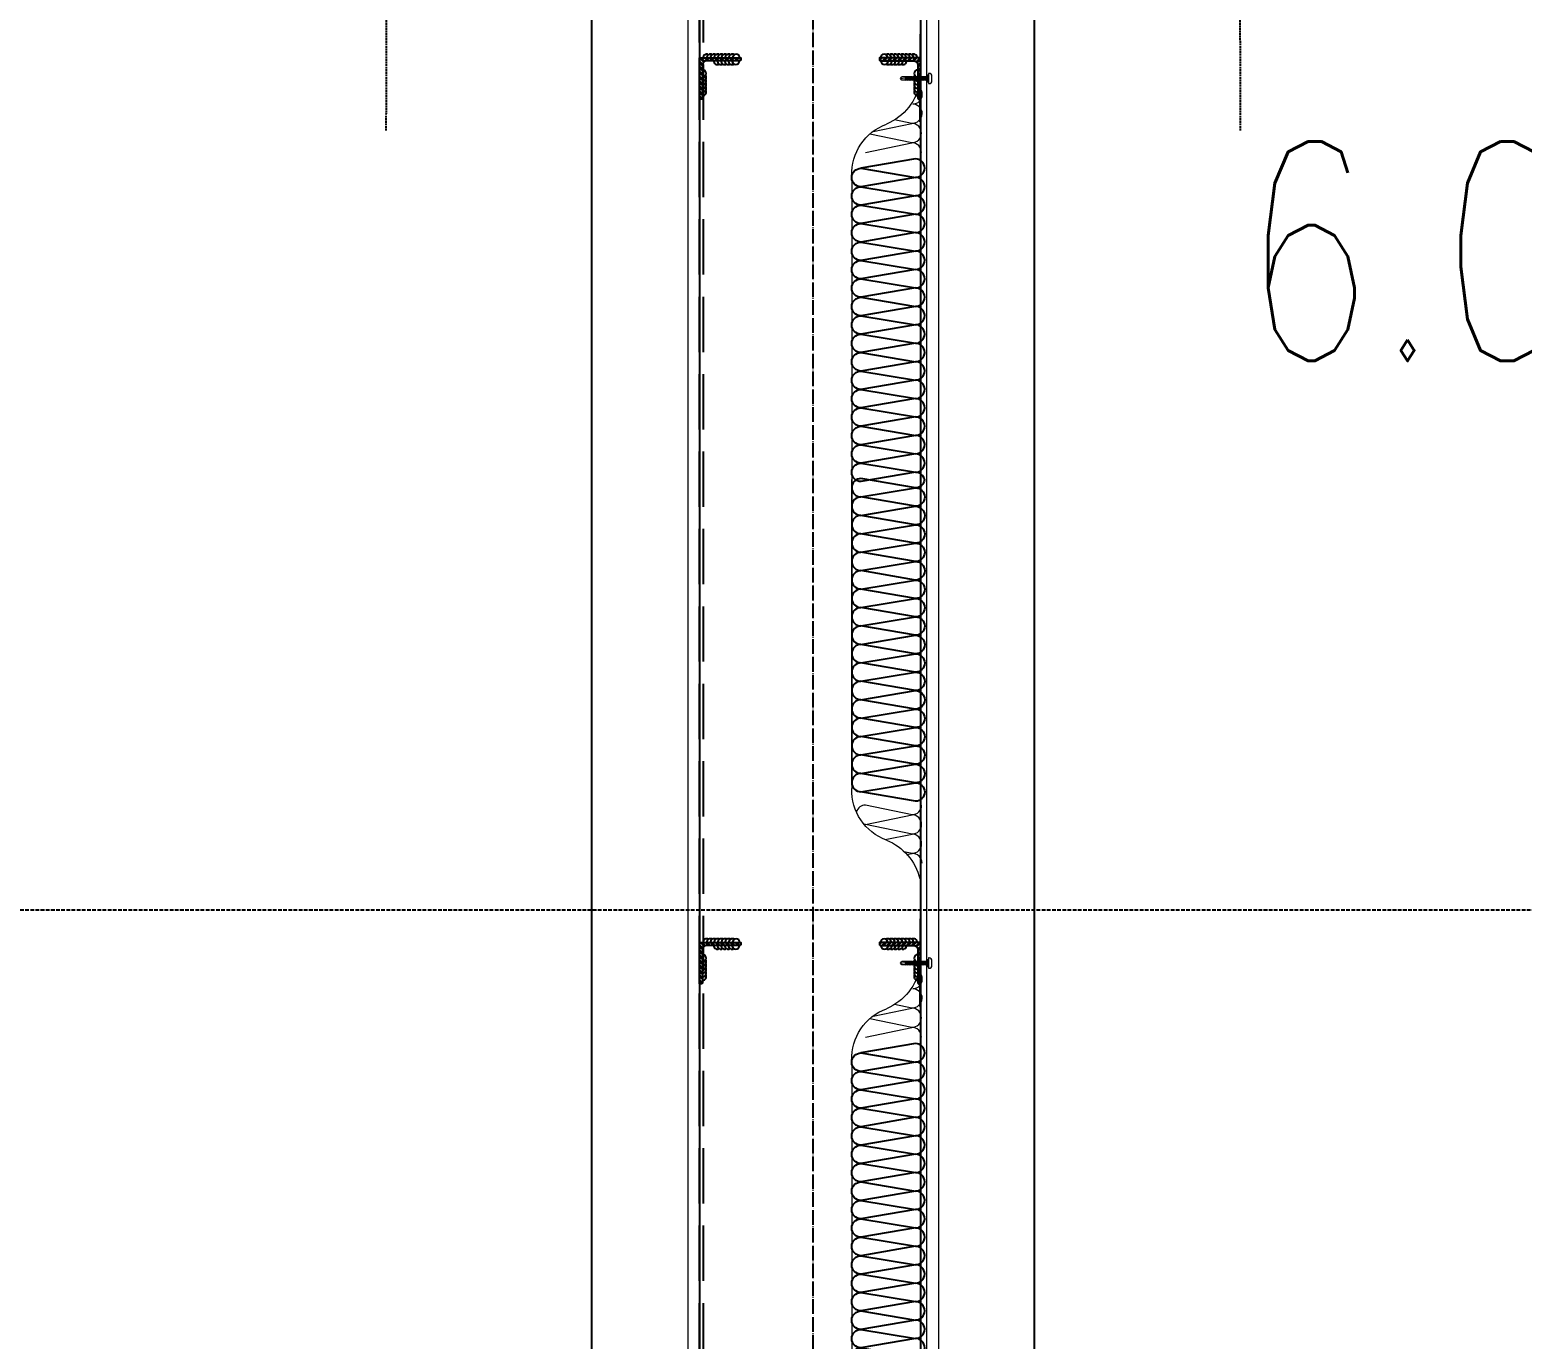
# Model space of a CAD drawing. Extents: x -1899985 to 1774885, y 556286 to 2175695.
# Drawn here: x -1753673 to -1751649, y 572175 to 573952 of the extents above; entities that cross this region are included whole.
import ezdxf

# ---------------------------------------------------------------- set-up
doc = ezdxf.new("R2010")
doc.units = 0
doc.header["$LTSCALE"] = 10
doc.header["$MEASUREMENT"] = 0
for name, pattern in [('20剖面图$0$__DASH', [0.35, 0.25, -0.1]), ('20剖面图$0$DASH', [0.35, 0.25, -0.1]), ('20剖面图$0$DOTE', [2.42, 2, -0.2, 0.02, -0.2]), ('20剖面图$0$ZN-DASH', [0.35, 0.25, -0.1])]:
    doc.linetypes.add(name, pattern=pattern)
for name, color, linetype in [('20剖面图$0$!ZN1-填充-8', 8, 'Continuous'), ('20剖面图$0$!ZN4-焊缝-8', 8, 'Continuous'), ('20剖面图$0$!ZN5-钢材投影-40', 40, 'Continuous'), ('20剖面图$0$!ZN5-钢材断面-2', 2, 'Continuous'), ('20剖面图$0$!ZN6-虚线-8', 8, '20剖面图$0$ZN-DASH'), ('20剖面图$0$A-AXIS-DOTE', 14, '20剖面图$0$DOTE'), ('20剖面图$0$A-LIN-V', 9, 'Continuous'), ('20剖面图$0$COLUMN', 9, 'Continuous'), ('20剖面图$0$Fill', 8, 'Continuous'), ('20剖面图$0$PUB_TEXT', 7, 'Continuous'), ('A-LIN-V', 9, 'Continuous')]:
    doc.layers.add(name, color=color, linetype=linetype)
doc.layers.add('20剖面图$0$0_INSULATION', color=252, linetype='Continuous', lineweight=9, transparency=0.2)
doc.layers.add('20剖面图$0$0_SCREW RIVET', color=4, linetype='Continuous', lineweight=15)
doc.layers.add('20剖面图$0$彩钢板', color=6, linetype='Continuous', lineweight=15)
doc.styles.add('20剖面图$0$_TCH_DIM', font='SIMPLEX', dxfattribs={"bigfont": 'GBCBIG'})

# ---------------------------------------------------------------- blocks, each defined once
blk = doc.blocks.new('20剖面图$0$G$C845E5159')
at = {"layer": '20剖面图$0$COLUMN'}
for points in [[(300, 700), (300, -11000), (-300, -11000), (-300, 700), (300, 700)], [(16800, 700), (16800, -11000), (16200, -11000), (16200, 700), (16800, 700)]]:
    blk.add_lwpolyline(points, dxfattribs=at)
blk = doc.blocks.new('20剖面图$0$3243243')
at = {"color": 6, "linetype": '20剖面图$0$DASH'}
blk.add_line((1562425.4, 577182.5), (1562434.8, 573190), dxfattribs=at)
blk = doc.blocks.new('20剖面图$0$b234swerwr')
at = {"layer": '20剖面图$0$A-LIN-V'}
blk.add_blockref('20剖面图$0$3243243', (-3140460.8, 0), dxfattribs=at)
at = {"layer": '20剖面图$0$A-LIN-V', "xscale": -1}
blk.add_blockref('20剖面图$0$3243243', (-250, 0), dxfattribs=at)
blk = doc.blocks.new('20剖面图$0$ZN-角钢56X56X4')
at = {"layer": '20剖面图$0$!ZN1-填充-8'}
h = blk.add_hatch(dxfattribs=at)
h.set_pattern_fill('ANSI32', color=256, scale=0.5, style=0)
h.set_pattern_definition([(45, (0, 0), (-3.3676, 3.3676), []), (45, (2.245, 0), (-3.3676, 3.3676), [])])
edge = h.paths.add_edge_path()
edge.add_line((0, 0), (0, 56))
edge.add_line((0, 56), (2.7, 56))
edge.add_arc((2.7, 54.7), 1.33, 360, 450, ccw=False)
edge.add_line((4, 54.7), (4, 10))
edge.add_arc((10, 10), 6, 180, 270)
edge.add_line((10, 4), (54.7, 4))
edge.add_arc((54.7, 2.7), 1.33, 360, 450, ccw=False)
edge.add_line((56, 2.7), (56, 0))
edge.add_line((56, 0), (0, 0))
at = {"layer": '20剖面图$0$!ZN5-钢材断面-2'}
blk.add_lwpolyline([(0, 0), (0, 56), (2.7, 56, -0.414214), (4, 54.7), (4, 10, 0.414214), (10, 4), (54.7, 4, -0.414214), (56, 2.7), (56, 0), (0, 0)], format="xyb", dxfattribs=at)
blk = doc.blocks.new('20剖面图$0$2342432')
at = {"layer": '20剖面图$0$0_INSULATION'}
for p, q in [((-1752476.2, 571392.5), (-1752487.1, 571390.2)), ((-1752483.5, 571394), (-1752476.2, 571392.5)), ((-1752512.6, 571373.8), (-1752476.2, 571366.3)), ((-1752476.2, 571366.3), (-1752539.3, 571353.2)), ((-1752539.3, 571353.2), (-1752476.2, 571340.1)), ((-1752476.2, 571340.1), (-1752539.3, 571326.9)), ((-1752557.8, 570885.5), (-1752557.8, 571304.5)), ((-1752557.8, 571298.9), (-1752557.8, 570885.5)), ((-1752557.8, 570473.3), (-1752557.8, 570885.5)), ((-1752539.4, 570441.6), (-1752476.3, 570428.5)), ((-1752476.3, 570428.5), (-1752533.3, 570416.7)), ((-1752529.1, 570413.2), (-1752476.3, 570402.3)), ((-1752476.3, 570402.3), (-1752499.8, 570397.4))]:
    blk.add_line(p, q, dxfattribs=at)
for centre, radius, start, end in [((-1752539.4, 571444.7), 75.8, 292.1666, 346.2521), ((-1752485.9, 571307), 72, 110.2875, 181.9554), ((-1752485.9, 570470.8), 72, 178.0446, 249.7125), ((-1752541, 570332.4), 77, 9.828, 66.9693)]:
    blk.add_arc(centre, radius, start, end, dxfattribs=at)
at = {"layer": '20剖面图$0$0_INSULATION', "extrusion": (0, 0, -1)}
for centre, major_axis, ratio, start_param, end_param in [((-1752475.5, 571405.9), (-8.4, -10.7), 0.960759, 4.08278, 5.653576), ((-1752476.2, 571379.4), (0, 13.1), 0.988253, 0, 1.570796), ((-1752476.2, 571379.4), (0, 13.1), 0.988253, 1.570796, 3.141593), ((-1752539.3, 571340.1), (0, 13.1), 0.988253, 6.139662, 6.283185), ((-1752539.3, 571366.3), (0, 13.1), 0.988253, 3.141593, 3.269368), ((-1752476.2, 571353.2), (0, 13.1), 0.988253, 0, 1.570796), ((-1752476.2, 571353.2), (0, 13.1), 0.988253, 1.570796, 3.141593), ((-1752539.3, 571340.1), (0, 13.1), 0.988253, 3.141593, 4.407145), ((-1752476.2, 571327), (0, 13.1), 0.988253, 0, 1.570796), ((-1752476.3, 570441.6), (0, 13.1), 0.988253, 1.570796, 3.141593), ((-1752476.3, 570415.4), (0, 13.1), 0.988253, 0, 1.570796), ((-1752476.3, 570415.4), (0, 13.1), 0.988253, 1.570796, 3.141593), ((-1752475.5, 570388.9), (-8.4, 10.6), 0.960747, 0.629655, 2.200451), ((-1752475.3, 570389.2), (0, 13.1), 0.988253, 1.570796, 3.141593), ((-1752475.3, 570363), (0, 13.1), 0.988253, 0, 1.570796), ((-1752475.3, 570363), (0, 13.1), 0.988253, 1.570796, 2.416555)]:
    blk.add_ellipse(centre, major_axis=major_axis, ratio=ratio, start_param=start_param, end_param=end_param, dxfattribs=at)
at = {"layer": '20剖面图$0$Fill'}
for points in [[(-1752459.1, 570885.5, 0.385563), (-1752471.5, 570896.7), (-1752545.5, 570884, -1), (-1752545.5, 570909), (-1752471.5, 570896.7, 1), (-1752471.5, 570921.7), (-1752545.5, 570909, -1), (-1752545.5, 570934), (-1752471.5, 570921.7, 1), (-1752471.5, 570946.7), (-1752545.5, 570934, -1), (-1752545.5, 570959), (-1752471.5, 570946.7, 1), (-1752471.5, 570971.7), (-1752545.5, 570959, -1), (-1752545.5, 570984), (-1752471.5, 570971.7, 1), (-1752471.5, 570996.7), (-1752545.5, 570984, -1), (-1752545.5, 571009), (-1752471.5, 570996.7, 1), (-1752471.5, 571021.7), (-1752545.5, 571009, -1), (-1752545.5, 571034), (-1752471.5, 571021.7, 1), (-1752471.5, 571046.7), (-1752545.5, 571034, -1), (-1752545.5, 571059), (-1752471.5, 571046.7, 1), (-1752471.5, 571071.7), (-1752545.5, 571059, -1), (-1752545.5, 571084), (-1752471.5, 571071.7, 1), (-1752471.5, 571096.7), (-1752545.5, 571084, -1), (-1752545.5, 571109), (-1752471.5, 571096.7, 1), (-1752471.5, 571121.7), (-1752545.5, 571109, -1), (-1752545.5, 571134), (-1752471.5, 571121.7, 1), (-1752471.5, 571146.7), (-1752545.5, 571134, -1), (-1752545.5, 571159), (-1752471.5, 571146.7, 1), (-1752471.5, 571171.7), (-1752545.5, 571159, -1), (-1752545.5, 571184), (-1752471.5, 571171.7, 1), (-1752471.5, 571196.7), (-1752545.5, 571184, -1), (-1752545.5, 571209), (-1752471.5, 571196.7, 1), (-1752471.5, 571221.7), (-1752545.5, 571209, -1), (-1752545.5, 571234), (-1752471.5, 571221.7, 1), (-1752471.5, 571246.7), (-1752545.5, 571234, -1), (-1752545.5, 571259), (-1752471.5, 571246.7, 1), (-1752471.5, 571271.7), (-1752545.5, 571259, -1), (-1752545.5, 571284), (-1752471.5, 571271.7, 1), (-1752471.5, 571296.7), (-1752545.5, 571284, -1), (-1752545.5, 571309), (-1752471.5, 571296.7, 1), (-1752471.5, 571321.7), (-1752545.5, 571309)], [(-1752459.3, 570885.5, -0.355547), (-1752471.5, 570875.5), (-1752545.5, 570888.2, 1), (-1752545.5, 570863.2), (-1752471.5, 570875.5, -1), (-1752471.5, 570850.5), (-1752545.5, 570863.2, 1), (-1752545.5, 570838.2), (-1752471.5, 570850.5, -1), (-1752471.5, 570825.5), (-1752545.5, 570838.2, 1), (-1752545.5, 570813.2), (-1752471.5, 570825.5, -1), (-1752471.5, 570800.5), (-1752545.5, 570813.2, 1), (-1752545.5, 570788.2), (-1752471.5, 570800.5, -1), (-1752471.5, 570775.5), (-1752545.5, 570788.2, 1), (-1752545.5, 570763.2), (-1752471.5, 570775.5, -1), (-1752471.5, 570750.5), (-1752545.5, 570763.2, 1), (-1752545.5, 570738.2), (-1752471.5, 570750.5, -1), (-1752471.5, 570725.5), (-1752545.5, 570738.2, 1), (-1752545.5, 570713.2), (-1752471.5, 570725.5, -1), (-1752471.5, 570700.5), (-1752545.5, 570713.2, 1), (-1752545.5, 570688.2), (-1752471.5, 570700.5, -1), (-1752471.5, 570675.5), (-1752545.5, 570688.2, 1), (-1752545.5, 570663.2), (-1752471.5, 570675.5, -1), (-1752471.5, 570650.5), (-1752545.5, 570663.2, 1), (-1752545.5, 570638.2), (-1752471.5, 570650.5, -1), (-1752471.5, 570625.5), (-1752545.5, 570638.2, 1), (-1752545.5, 570613.2), (-1752471.5, 570625.5, -1), (-1752471.5, 570600.5), (-1752545.5, 570613.2, 1), (-1752545.5, 570588.2), (-1752471.5, 570600.5, -1), (-1752471.5, 570575.5), (-1752545.5, 570588.2, 1), (-1752545.5, 570563.2), (-1752471.5, 570575.5, -1), (-1752471.5, 570550.5), (-1752545.5, 570563.2, 1), (-1752545.5, 570538.2), (-1752471.5, 570550.5, -1), (-1752471.5, 570525.5), (-1752545.5, 570538.2, 1), (-1752545.5, 570513.2), (-1752471.5, 570525.5, -1), (-1752471.5, 570500.5), (-1752545.5, 570513.2, 1), (-1752545.5, 570488.2), (-1752471.5, 570500.5, -1), (-1752471.5, 570475.5), (-1752545.5, 570488.2, 1), (-1752545.5, 570463.2), (-1752471.5, 570475.5, -1), (-1752471.5, 570450.5), (-1752545.5, 570463.2)]]:
    blk.add_lwpolyline(points, format="xyb", dxfattribs=at)
blk = doc.blocks.new('20剖面图$0$53456465')
at = {"layer": '20剖面图$0$!ZN4-焊缝-8', "color": 8, "ltscale": 20}
for centre, start, end in [((-1752704.7, 574132.7), 60, 180), ((-1752699.7, 574132.7), 60, 180), ((-1752699.7, 574132.7), 120, 180), ((-1752694.7, 574132.7), 60, 180), ((-1752694.7, 574132.7), 120, 180), ((-1752690.3, 574128.7), 180, 300), ((-1752689.7, 574132.7), 60, 180), ((-1752689.7, 574132.7), 120, 180), ((-1752685.3, 574128.7), 180, 300), ((-1752685.3, 574128.7), 180, 240), ((-1752684.7, 574132.7), 60, 180), ((-1752684.7, 574132.7), 120, 180), ((-1752680.3, 574128.7), 180, 240), ((-1752680.3, 574128.7), 180, 300), ((-1752679.7, 574132.7), 60, 180), ((-1752679.7, 574132.7), 120, 180), ((-1752675.3, 574128.7), 180, 300), ((-1752675.3, 574128.7), 180, 240), ((-1752674.7, 574132.7), 60, 180), ((-1752674.7, 574132.7), 120, 180), ((-1752670.3, 574128.7), 180, 300), ((-1752670.3, 574128.7), 180, 240), ((-1752669.7, 574132.7), 60, 180), ((-1752669.7, 574132.7), 120, 180), ((-1752665.3, 574128.7), 180, 0), ((-1752665.3, 574128.7), 180, 240), ((-1752664.7, 574132.7), 0, 180), ((-1752664.7, 574132.7), 120, 180), ((-1752464.1, 574132.7), 0, 180), ((-1752463.5, 574128.7), 180, 0), ((-1752459.1, 574132.7), 0, 120), ((-1752464.1, 574132.7), 0, 60), ((-1752463.5, 574128.7), 300, 0), ((-1752458.5, 574128.7), 240, 0), ((-1752454.1, 574132.7), 0, 120), ((-1752459.1, 574132.7), 0, 60), ((-1752458.5, 574128.7), 300, 0), ((-1752453.5, 574128.7), 240, 0), ((-1752449.1, 574132.7), 0, 120), ((-1752454.1, 574132.7), 0, 60), ((-1752453.5, 574128.7), 300, 0), ((-1752448.5, 574128.7), 240, 0), ((-1752444.1, 574132.7), 0, 120), ((-1752449.1, 574132.7), 0, 60), ((-1752448.5, 574128.7), 300, 0), ((-1752443.5, 574128.7), 240, 0), ((-1752439.1, 574132.7), 0, 120), ((-1752444.1, 574132.7), 0, 60), ((-1752443.5, 574128.7), 300, 0), ((-1752438.5, 574128.7), 240, 0), ((-1752434.1, 574132.7), 0, 120), ((-1752439.1, 574132.7), 0, 60), ((-1752429.1, 574132.7), 0, 120), ((-1752434.1, 574132.7), 0, 60), ((-1752424.1, 574132.7), 0, 120), ((-1752429.1, 574132.7), 0, 60), ((-1752710.4, 574111.5), 270, 90), ((-1752710.4, 574111.5), 270, 330), ((-1752710.4, 574106.5), 270, 30), ((-1752710.4, 574106.5), 270, 330), ((-1752710.4, 574101.5), 270, 30), ((-1752418.4, 574111.5), 90, 270), ((-1752418.4, 574106.5), 150, 270), ((-1752418.4, 574101.5), 150, 270), ((-1752418.4, 574111.5), 210, 270), ((-1752418.4, 574106.5), 210, 270), ((-1752710.4, 574101.5), 270, 330), ((-1752710.4, 574096.5), 270, 30), ((-1752710.4, 574096.5), 270, 330), ((-1752710.4, 574091.5), 270, 30), ((-1752710.4, 574091.5), 270, 330), ((-1752710.4, 574086.5), 270, 30), ((-1752418.4, 574096.5), 150, 270), ((-1752418.4, 574091.5), 150, 270), ((-1752418.4, 574086.5), 150, 270), ((-1752418.4, 574101.5), 210, 270), ((-1752418.4, 574096.5), 210, 270), ((-1752418.4, 574091.5), 210, 270), ((-1752704.7, 572932.7), 60, 180), ((-1752699.7, 572932.7), 60, 180), ((-1752699.7, 572932.7), 120, 180), ((-1752694.7, 572932.7), 60, 180), ((-1752694.7, 572932.7), 120, 180), ((-1752690.3, 572928.7), 180, 300), ((-1752689.7, 572932.7), 60, 180), ((-1752689.7, 572932.7), 120, 180), ((-1752685.3, 572928.7), 180, 300), ((-1752685.3, 572928.7), 180, 240), ((-1752684.7, 572932.7), 60, 180), ((-1752684.7, 572932.7), 120, 180), ((-1752680.3, 572928.7), 180, 300), ((-1752680.3, 572928.7), 180, 240), ((-1752679.7, 572932.7), 60, 180), ((-1752679.7, 572932.7), 120, 180), ((-1752675.3, 572928.7), 180, 300), ((-1752675.3, 572928.7), 180, 240), ((-1752674.7, 572932.7), 60, 180), ((-1752674.7, 572932.7), 120, 180), ((-1752670.3, 572928.7), 180, 300), ((-1752670.3, 572928.7), 180, 240), ((-1752669.7, 572932.7), 60, 180), ((-1752669.7, 572932.7), 120, 180), ((-1752665.3, 572928.7), 180, 0), ((-1752665.3, 572928.7), 180, 240), ((-1752664.7, 572932.7), 0, 180), ((-1752664.7, 572932.7), 120, 180), ((-1752464.1, 572932.7), 0, 180), ((-1752463.5, 572928.7), 180, 0), ((-1752459.1, 572932.7), 0, 120), ((-1752464.1, 572932.7), 0, 60), ((-1752463.5, 572928.7), 300, 0), ((-1752458.5, 572928.7), 240, 0), ((-1752454.1, 572932.7), 0, 120), ((-1752459.1, 572932.7), 0, 60), ((-1752458.5, 572928.7), 300, 0), ((-1752453.5, 572928.7), 240, 0), ((-1752449.1, 572932.7), 0, 120), ((-1752454.1, 572932.7), 0, 60), ((-1752453.5, 572928.7), 300, 0), ((-1752448.5, 572928.7), 240, 0), ((-1752444.1, 572932.7), 0, 120), ((-1752449.1, 572932.7), 0, 60), ((-1752448.5, 572928.7), 300, 0), ((-1752443.5, 572928.7), 240, 0), ((-1752439.1, 572932.7), 0, 120), ((-1752444.1, 572932.7), 0, 60), ((-1752443.5, 572928.7), 300, 0), ((-1752438.5, 572928.7), 240, 0), ((-1752434.1, 572932.7), 0, 120), ((-1752439.1, 572932.7), 0, 60), ((-1752429.1, 572932.7), 0, 120), ((-1752434.1, 572932.7), 0, 60), ((-1752424.1, 572932.7), 0, 120), ((-1752429.1, 572932.7), 0, 60), ((-1752710.4, 572911.5), 270, 90), ((-1752710.4, 572911.5), 270, 330), ((-1752710.4, 572906.5), 270, 30), ((-1752418.4, 572911.5), 90, 270), ((-1752418.4, 572906.5), 150, 270), ((-1752418.4, 572911.5), 210, 270), ((-1752710.4, 572906.5), 270, 330), ((-1752710.4, 572901.5), 270, 30), ((-1752710.4, 572901.5), 270, 330), ((-1752710.4, 572896.5), 270, 30), ((-1752710.4, 572896.5), 270, 330), ((-1752710.4, 572891.5), 270, 30), ((-1752710.4, 572891.5), 270, 330), ((-1752710.4, 572886.5), 270, 30), ((-1752418.4, 572901.5), 150, 270), ((-1752418.4, 572896.5), 150, 270), ((-1752418.4, 572891.5), 150, 270), ((-1752418.4, 572886.5), 150, 270), ((-1752418.4, 572906.5), 210, 270), ((-1752418.4, 572901.5), 210, 270), ((-1752418.4, 572896.5), 210, 270), ((-1752418.4, 572891.5), 210, 270)]:
    blk.add_arc(centre, 5, start, end, dxfattribs=at)
at = {"layer": '20剖面图$0$!ZN5-钢材投影-40'}
for p, q in [((-1752714.4, 578848.7), (-1752714.4, 572304.7)), ((-1752414.4, 572304.7), (-1752414.4, 578848.7))]:
    blk.add_line(p, q, dxfattribs=at)
at = {"layer": '20剖面图$0$!ZN6-虚线-8', "ltscale": 30}
for p, q in [((-1752715, 578848.7), (-1752715, 572304.7)), ((-1752709.4, 578848.7), (-1752709.4, 572304.7))]:
    blk.add_line(p, q, dxfattribs=at)
at = {"layer": '20剖面图$0$0_INSULATION'}
for p, q in [((-1752415.8, 574045.9), (-1752415.1, 574164.8)), ((-1752415.8, 572845.9), (-1752415.1, 572964.8))]:
    blk.add_line(p, q, dxfattribs=at)
at = {"layer": '20剖面图$0$0_SCREW RIVET'}
for p, q in [((-1752441.8, 574104.7), (-1752440, 574106.9)), ((-1752440, 574102.4), (-1752441.8, 574104.7)), ((-1752434.6, 574106.9), (-1752440, 574106.9)), ((-1752435, 574102.4), (-1752440, 574102.4)), ((-1752432.8, 574102.4), (-1752434.5, 574102.4)), ((-1752432.4, 574106.9), (-1752434.1, 574106.9)), ((-1752430.6, 574102.4), (-1752432.3, 574102.4)), ((-1752430.2, 574106.9), (-1752431.9, 574106.9)), ((-1752428.4, 574102.4), (-1752430.1, 574102.4)), ((-1752428, 574106.9), (-1752429.7, 574106.9)), ((-1752426.2, 574102.4), (-1752427.9, 574102.4)), ((-1752425.8, 574106.9), (-1752427.5, 574106.9)), ((-1752423.9, 574102.4), (-1752425.7, 574102.4)), ((-1752423.6, 574106.9), (-1752425.3, 574106.9)), ((-1752421.7, 574102.4), (-1752423.4, 574102.4)), ((-1752421.3, 574106.9), (-1752423.1, 574106.9)), ((-1752419.5, 574102.4), (-1752421.2, 574102.4)), ((-1752419.1, 574106.9), (-1752420.8, 574106.9)), ((-1752417.3, 574102.4), (-1752419, 574102.4)), ((-1752416.9, 574106.9), (-1752418.6, 574106.9)), ((-1752415.1, 574102.4), (-1752416.8, 574102.4)), ((-1752414.7, 574106.9), (-1752416.4, 574106.9)), ((-1752412.9, 574102.4), (-1752414.6, 574102.4)), ((-1752412.5, 574106.9), (-1752414.2, 574106.9)), ((-1752410.7, 574102.4), (-1752412.4, 574102.4)), ((-1752410.3, 574106.9), (-1752412, 574106.9)), ((-1752408.5, 574102.4), (-1752410.2, 574102.4)), ((-1752408.1, 574106.9), (-1752409.8, 574106.9)), ((-1752405.8, 574102.4), (-1752408, 574102.4)), ((-1752405.8, 574106.9), (-1752407.6, 574106.9)), ((-1752441.8, 572904.7), (-1752440, 572906.9)), ((-1752434.6, 572906.9), (-1752440, 572906.9)), ((-1752432.4, 572906.9), (-1752434.1, 572906.9)), ((-1752430.2, 572906.9), (-1752431.9, 572906.9)), ((-1752428, 572906.9), (-1752429.7, 572906.9)), ((-1752425.8, 572906.9), (-1752427.5, 572906.9)), ((-1752423.6, 572906.9), (-1752425.3, 572906.9)), ((-1752421.3, 572906.9), (-1752423.1, 572906.9)), ((-1752419.1, 572906.9), (-1752420.8, 572906.9)), ((-1752416.9, 572906.9), (-1752418.6, 572906.9)), ((-1752414.7, 572906.9), (-1752416.4, 572906.9)), ((-1752412.5, 572906.9), (-1752414.2, 572906.9)), ((-1752410.3, 572906.9), (-1752412, 572906.9)), ((-1752408.1, 572906.9), (-1752409.8, 572906.9)), ((-1752405.8, 572906.9), (-1752407.6, 572906.9)), ((-1752440, 572902.4), (-1752441.8, 572904.7)), ((-1752435, 572902.4), (-1752440, 572902.4)), ((-1752432.8, 572902.4), (-1752434.5, 572902.4)), ((-1752430.6, 572902.4), (-1752432.3, 572902.4)), ((-1752428.4, 572902.4), (-1752430.1, 572902.4)), ((-1752426.2, 572902.4), (-1752427.9, 572902.4)), ((-1752423.9, 572902.4), (-1752425.7, 572902.4)), ((-1752421.7, 572902.4), (-1752423.4, 572902.4)), ((-1752419.5, 572902.4), (-1752421.2, 572902.4)), ((-1752417.3, 572902.4), (-1752419, 572902.4)), ((-1752415.1, 572902.4), (-1752416.8, 572902.4)), ((-1752412.9, 572902.4), (-1752414.6, 572902.4)), ((-1752410.7, 572902.4), (-1752412.4, 572902.4)), ((-1752408.5, 572902.4), (-1752410.2, 572902.4)), ((-1752405.8, 572902.4), (-1752408, 572902.4))]:
    blk.add_line(p, q, dxfattribs=at)
for points in [[(-1752441.8, 574104.7), (-1752433.2, 574106), (-1752434.6, 574106.7), (-1752434.6, 574106.6), (-1752435.1, 574106.9)], [(-1752434.2, 574105.9), (-1752434.5, 574102.4), (-1752434.8, 574101.9), (-1752435, 574102.4), (-1752434.7, 574105.8)], [(-1752434.1, 574106.4), (-1752434.1, 574106.9), (-1752434.3, 574107.4), (-1752434.6, 574106.9), (-1752434.6, 574106.6)], [(-1752441.8, 572904.7), (-1752433.2, 572906), (-1752434.6, 572906.7), (-1752434.6, 572906.6), (-1752435.1, 572906.9)], [(-1752434.2, 572905.9), (-1752434.5, 572902.4), (-1752434.8, 572901.9), (-1752435, 572902.4), (-1752434.7, 572905.8)], [(-1752434.1, 572906.4), (-1752434.1, 572906.9), (-1752434.3, 572907.4), (-1752434.6, 572906.9), (-1752434.6, 572906.6)]]:
    blk.add_lwpolyline(points, dxfattribs=at)
for points in [[(-1752432.8, 574102.4), (-1752432.4, 574106.9), (-1752432.1, 574107.4), (-1752431.9, 574106.9), (-1752432.3, 574102.4), (-1752432.6, 574101.9)], [(-1752430.6, 574102.4), (-1752430.2, 574106.9), (-1752429.9, 574107.4), (-1752429.7, 574106.9), (-1752430.1, 574102.4), (-1752430.4, 574101.9)], [(-1752428.4, 574102.4), (-1752428, 574106.9), (-1752427.7, 574107.4), (-1752427.5, 574106.9), (-1752427.9, 574102.4), (-1752428.2, 574101.9)], [(-1752426.2, 574102.4), (-1752425.8, 574106.9), (-1752425.5, 574107.4), (-1752425.3, 574106.9), (-1752425.7, 574102.4), (-1752425.9, 574101.9)], [(-1752423.9, 574102.4), (-1752423.6, 574106.9), (-1752423.3, 574107.4), (-1752423.1, 574106.9), (-1752423.4, 574102.4), (-1752423.7, 574101.9)], [(-1752421.7, 574102.4), (-1752421.3, 574106.9), (-1752421, 574107.4), (-1752420.8, 574106.9), (-1752421.2, 574102.4), (-1752421.5, 574101.9)], [(-1752419.5, 574102.4), (-1752419.1, 574106.9), (-1752418.8, 574107.4), (-1752418.6, 574106.9), (-1752419, 574102.4), (-1752419.3, 574101.9)], [(-1752417.3, 574102.4), (-1752416.9, 574106.9), (-1752416.6, 574107.4), (-1752416.4, 574106.9), (-1752416.8, 574102.4), (-1752417.1, 574101.9)], [(-1752415.1, 574102.4), (-1752414.7, 574106.9), (-1752414.4, 574107.4), (-1752414.2, 574106.9), (-1752414.6, 574102.4), (-1752414.9, 574101.9)], [(-1752412.9, 574102.4), (-1752412.5, 574106.9), (-1752412.2, 574107.4), (-1752412, 574106.9), (-1752412.4, 574102.4), (-1752412.7, 574101.9)], [(-1752410.7, 574102.4), (-1752410.3, 574106.9), (-1752410, 574107.4), (-1752409.8, 574106.9), (-1752410.2, 574102.4), (-1752410.5, 574101.9)], [(-1752408.5, 574102.4), (-1752408.1, 574106.9), (-1752407.8, 574107.4), (-1752407.6, 574106.9), (-1752408, 574102.4), (-1752408.3, 574101.9)], [(-1752403.8, 574100.2), (-1752403.8, 574109.2), (-1752405.8, 574109.2), (-1752405.8, 574100.2)], [(-1752432.8, 572902.4), (-1752432.4, 572906.9), (-1752432.1, 572907.4), (-1752431.9, 572906.9), (-1752432.3, 572902.4), (-1752432.6, 572901.9)], [(-1752430.6, 572902.4), (-1752430.2, 572906.9), (-1752429.9, 572907.4), (-1752429.7, 572906.9), (-1752430.1, 572902.4), (-1752430.4, 572901.9)], [(-1752428.4, 572902.4), (-1752428, 572906.9), (-1752427.7, 572907.4), (-1752427.5, 572906.9), (-1752427.9, 572902.4), (-1752428.2, 572901.9)], [(-1752426.2, 572902.4), (-1752425.8, 572906.9), (-1752425.5, 572907.4), (-1752425.3, 572906.9), (-1752425.7, 572902.4), (-1752425.9, 572901.9)], [(-1752423.9, 572902.4), (-1752423.6, 572906.9), (-1752423.3, 572907.4), (-1752423.1, 572906.9), (-1752423.4, 572902.4), (-1752423.7, 572901.9)], [(-1752421.7, 572902.4), (-1752421.3, 572906.9), (-1752421, 572907.4), (-1752420.8, 572906.9), (-1752421.2, 572902.4), (-1752421.5, 572901.9)], [(-1752419.5, 572902.4), (-1752419.1, 572906.9), (-1752418.8, 572907.4), (-1752418.6, 572906.9), (-1752419, 572902.4), (-1752419.3, 572901.9)], [(-1752417.3, 572902.4), (-1752416.9, 572906.9), (-1752416.6, 572907.4), (-1752416.4, 572906.9), (-1752416.8, 572902.4), (-1752417.1, 572901.9)], [(-1752415.1, 572902.4), (-1752414.7, 572906.9), (-1752414.4, 572907.4), (-1752414.2, 572906.9), (-1752414.6, 572902.4), (-1752414.9, 572901.9)], [(-1752412.9, 572902.4), (-1752412.5, 572906.9), (-1752412.2, 572907.4), (-1752412, 572906.9), (-1752412.4, 572902.4), (-1752412.7, 572901.9)], [(-1752410.7, 572902.4), (-1752410.3, 572906.9), (-1752410, 572907.4), (-1752409.8, 572906.9), (-1752410.2, 572902.4), (-1752410.5, 572901.9)], [(-1752408.5, 572902.4), (-1752408.1, 572906.9), (-1752407.8, 572907.4), (-1752407.6, 572906.9), (-1752408, 572902.4), (-1752408.3, 572901.9)], [(-1752403.8, 572900.2), (-1752403.8, 572909.2), (-1752405.8, 572909.2), (-1752405.8, 572900.2)]]:
    blk.add_lwpolyline(points, close=True, dxfattribs=at)
for points in [[(-1752403.1, 574097.7, 0.414214), (-1752399.1, 574101.7), (-1752399.1, 574107.7, 0.414214), (-1752403.1, 574111.7), (-1752403, 574111.7), (-1752403.8, 574111.7), (-1752403.8, 574097.7), (-1752403, 574097.7)], [(-1752403.1, 572897.7, 0.414214), (-1752399.1, 572901.7), (-1752399.1, 572907.7, 0.414214), (-1752403.1, 572911.7), (-1752403, 572911.7), (-1752403.8, 572911.7), (-1752403.8, 572897.7), (-1752403, 572897.7)]]:
    blk.add_lwpolyline(points, format="xyb", close=True, dxfattribs=at)
at = {"layer": '20剖面图$0$彩钢板'}
for p, q in [((-1752730.4, 578848.7), (-1752730.4, 572304.7)), ((-1752714.4, 578848.7), (-1752714.4, 572304.7)), ((-1752406.4, 578848.7), (-1752406.4, 572304.7)), ((-1752390.4, 578848.7), (-1752390.4, 572304.7))]:
    blk.add_line(p, q, dxfattribs=at)
at = {"layer": '20剖面图$0$!ZN5-钢材断面-2', "extrusion": (0, 0, -1), "xscale": -1.000000000000001, "zscale": -1.000000000000001, "rotation": 90}
for p in [(1752714.4, 574132.7), (1752714.4, 572932.7)]:
    blk.add_blockref('20剖面图$0$ZN-角钢56X56X4', p, dxfattribs=at)
at = {"layer": '20剖面图$0$!ZN5-钢材断面-2', "extrusion": (0, 0, -1), "zscale": -1, "rotation": 270}
for p in [(1752414.4, 574132.7), (1752414.4, 572932.7)]:
    blk.add_blockref('20剖面图$0$ZN-角钢56X56X4', p, dxfattribs=at)
at = {"layer": '20剖面图$0$A-LIN-V', "xscale": -1, "rotation": 180}
for p in [(50, 1144446.1), (50, 1143246.1)]:
    blk.add_blockref('20剖面图$0$2342432', p, dxfattribs=at)
at = {"layer": '20剖面图$0$PUB_TEXT', "style": '20剖面图$0$_TCH_DIM', "width": 0.705882}
blk.add_text('6.000', height=297.5, dxfattribs=at).set_placement((-1751978.9, 573721.7))
blk = doc.blocks.new('20剖面图')
at = {"layer": '20剖面图$0$A-AXIS-DOTE'}
blk.add_line((-1752610.4, 562650.6), (-1752610.4, 586495.8), dxfattribs=at)
at = {"layer": '20剖面图$0$A-AXIS-DOTE', "linetype": '20剖面图$0$__DASH', "ltscale": 2}
blk.add_line((-1647680.2, 572757.5), (-1785568.2, 572757.5), dxfattribs=at)
at = {"layer": '20剖面图$0$A-LIN-V'}
for name, p in [('20剖面图$0$G$C845E5159', (-1769110.4, 579257.5)), ('20剖面图$0$G$C845E5159', (-1752610.4, 579257.5)), ('20剖面图$0$b234swerwr', (-190505, 625)), ('20剖面图$0$b234swerwr', (-174005, 625))]:
    blk.add_blockref(name, p, dxfattribs=at)
blk.add_blockref('20剖面图$0$53456465', (-50, -219.2), dxfattribs=at)

msp = doc.modelspace()

# ---------------------------------------------------------------- block references
at = {"layer": 'A-LIN-V'}
msp.add_blockref('20剖面图', (0, 0), dxfattribs=at)

doc.saveas('drawing.dxf')
